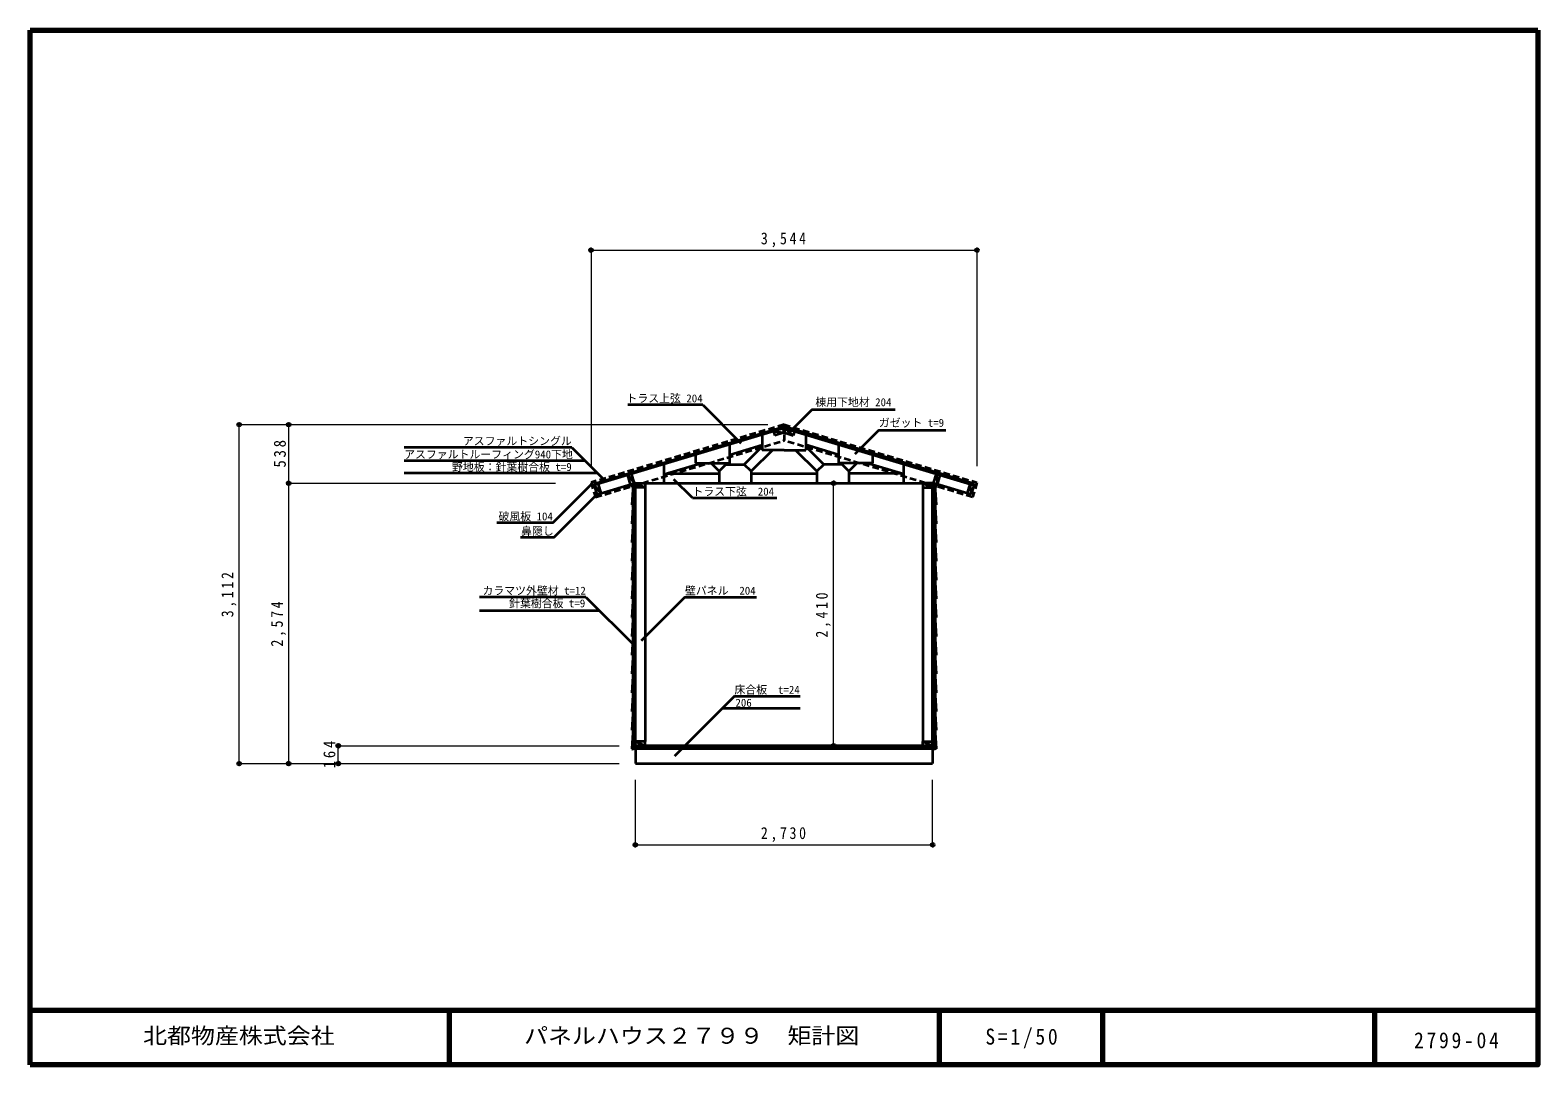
# Model space of a CAD drawing. Units: millimetres at full size, sheet at 1:50. Extents: x -22395 to 6925, y -26590 to 4750.
# Drawn here: x -22395 to -8545, y -15670 to -6170 of the extents above; entities that cross this region are included whole.
import ezdxf
from ezdxf.enums import TextEntityAlignment as Align

# ---------------------------------------------------------------- set-up
doc = ezdxf.new("R2010")
doc.units = ezdxf.units.MM
doc.header["$LTSCALE"] = 50
doc.header["$PDMODE"] = 32
doc.header["$PDSIZE"] = 30
doc.linetypes.add('DASHED1', pattern=[1.8, 1.2, -0.6])
doc.layers.add('0-0', color=7, linetype='Continuous', lineweight=35)
doc.layers.add('F-0', color=6, linetype='Continuous', lineweight=70)
doc.styles.add('ＭＳ ゴシック', font='')
doc.styles.get('ＭＳ ゴシック').set_extended_font_data('MS Gothic')

msp = doc.modelspace()

# ---------------------------------------------------------------- linework, layer by layer
at = {"layer": '0-0', "color": 4, "lineweight": 9}
for p, q in [((-17242, -8190), (-17242, -10173.6)), ((-17242, -8190), (-13698, -8190)), ((-13698, -8190), (-13698, -10173.6)), ((-20475, -9792), (-15620, -9792)), ((-20475, -12904), (-20475, -9792)), ((-20020, -10330), (-20020, -9792)), ((-20020, -12904), (-20020, -10330)), ((-20020, -10330), (-17569.19, -10330)), ((-15015, -12740), (-15015, -10330)), ((-19565, -12740), (-16985, -12740)), ((-19565, -12904), (-19565, -12740)), ((-20475, -12904), (-16985, -12904)), ((-20020, -12904), (-16985, -12904)), ((-19565, -12904), (-16985, -12904)), ((-16835, -13650), (-16835, -13054)), ((-14105, -13650), (-14105, -13054)), ((-16835, -13650), (-14105, -13650))]:
    msp.add_line(p, q, dxfattribs=at)
at = {"layer": '0-0'}
for p, q in [((-16217.06, -9609.55), (-16905.57, -9609.55)), ((-16217.06, -9609.55), (-15865.73, -9960.89)), ((-15210.18, -9651.5), (-15413.17, -9854.49)), ((-15210.18, -9651.5), (-14448.2, -9651.5)), ((-17218.19, -10334.72), (-15470, -9810.26)), ((-17217.33, -10337.6), (-15470, -9813.4)), ((-17216.76, -10339.51), (-15472.59, -9816.26)), ((-15470, -9824.88), (-17214.17, -10348.13)), ((-15470, -9824.88), (-15480.92, -9828.16)), ((-15480.92, -9828.16), (-15470, -9864.55)), ((-15470, -9824.88), (-15472.59, -9816.26)), ((-13721.81, -10334.72), (-15470, -9810.26)), ((-13722.67, -10337.6), (-15470, -9813.4)), ((-15470, -9824.88), (-15467.41, -9816.26)), ((-15470, -9824.88), (-13725.83, -10348.13)), ((-15470, -9824.88), (-15459.08, -9828.16)), ((-13723.24, -10339.51), (-15467.41, -9816.26)), ((-15459.08, -9828.16), (-15384.75, -9890.13)), ((-15669.56, -9884.75), (-15669.56, -10024.88)), ((-15566.17, -9853.73), (-15555.25, -9890.13)), ((-15566.17, -9853.73), (-15470, -9864.55)), ((-15470, -9864.55), (-15384.75, -9890.13)), ((-15373.83, -9853.73), (-15384.75, -9890.13)), ((-15270.44, -9884.75), (-15270.44, -10024.88)), ((-14598.8, -9841.49), (-14818.87, -10061.56)), ((-14598.8, -9841.49), (-13984.26, -9841.49)), ((-17419.69, -10001.62), (-18959.3, -10001.62)), ((-17419.69, -10001.62), (-17113.92, -10307.39)), ((-16281.51, -10064.03), (-16281.51, -10145.95)), ((-15971.78, -9975.42), (-15971.78, -10145.95)), ((-15971.78, -10068.33), (-15669.56, -9977.67)), ((-15669.56, -9991.5), (-15835.17, -10157.11)), ((-15577.08, -10024.88), (-15772.24, -10220.04)), ((-15470, -10024.88), (-15670, -10024.88)), ((-15470, -10024.88), (-15270, -10024.88)), ((-15362.92, -10024.88), (-15167.76, -10220.04)), ((-14968.22, -10068.33), (-15270.44, -9977.67)), ((-15270.44, -9991.5), (-15104.83, -10157.11)), ((-14968.22, -9975.42), (-14968.22, -10145.95)), ((-14658.49, -10064.03), (-14658.49, -10145.95)), ((-17297.04, -10124.27), (-18959.3, -10124.27)), ((-17182.88, -10238.44), (-18959.3, -10238.44)), ((-16844, -10330), (-16869.57, -10244.75)), ((-16569.57, -10247.67), (-16230.51, -10145.95)), ((-16569.57, -10330), (-16569.57, -10154.75)), ((-16547.33, -10241), (-16065.89, -10241)), ((-16281.51, -10145.95), (-15971.78, -10145.95)), ((-16065.89, -10220.04), (-16139.98, -10145.95)), ((-16065.89, -10220.04), (-16065.89, -10330)), ((-16002.96, -10157.11), (-16014.11, -10145.95)), ((-15772.24, -10220.04), (-15835.17, -10157.11)), ((-15772.24, -10220.04), (-15772.24, -10330)), ((-15772.24, -10241), (-15167.76, -10241)), ((-15167.76, -10220.04), (-15104.83, -10157.11)), ((-15167.76, -10220.04), (-15167.76, -10330)), ((-14658.49, -10145.95), (-14968.22, -10145.95)), ((-14937.04, -10157.11), (-14925.89, -10145.95)), ((-14874.11, -10220.04), (-14800.02, -10145.95)), ((-14874.11, -10220.04), (-14874.11, -10330)), ((-14392.67, -10241), (-14874.11, -10241)), ((-14370.43, -10247.67), (-14709.49, -10145.95)), ((-14370.43, -10330), (-14370.43, -10154.75)), ((-14096, -10330), (-14070.43, -10244.75)), ((-14071.53, -10244.65), (-14061, -10340.5)), ((-17592.79, -10692.76), (-17228.27, -10328.24)), ((-17218.19, -10334.72), (-17216.76, -10339.51)), ((-17216.76, -10339.51), (-17214.17, -10348.13)), ((-17214.17, -10348.13), (-17188.6, -10433.38)), ((-17214.17, -10348.13), (-17152.2, -10422.46)), ((-17188.6, -10433.38), (-16844, -10330)), ((-17177.77, -10337.21), (-17152.2, -10422.46)), ((-16879, -10357), (-16879, -10340.5)), ((-16859, -10357), (-16879, -10357)), ((-16856.89, -10345), (-16869, -10529.36)), ((-16857.03, -10530.14), (-16844.87, -10345)), ((-16844, -12770), (-16844, -10330)), ((-16835, -10330), (-16746, -10368)), ((-16746, -10330), (-14194, -10330)), ((-16746, -10368), (-16746, -12702)), ((-16310.68, -10465.26), (-16480.63, -10295.31)), ((-14194, -10330), (-14105, -10368)), ((-14194, -10368), (-14194, -12702)), ((-14096, -12770), (-14096, -10330)), ((-13751.4, -10433.38), (-14096, -10330)), ((-14082.97, -10530.14), (-14095.13, -10345)), ((-14083.11, -10345), (-14071, -10529.36)), ((-14081, -10357), (-14061, -10357)), ((-14061, -10357), (-14061, -10340.5)), ((-14059.6, -10340.92), (-14034.03, -10255.67)), ((-13762.23, -10337.21), (-13787.8, -10422.46)), ((-13762.23, -10337.21), (-13751.4, -10433.38)), ((-13725.83, -10348.13), (-13751.4, -10433.38)), ((-13723.24, -10339.51), (-13725.83, -10348.13)), ((-13721.81, -10334.72), (-13723.24, -10339.51)), ((-17584.72, -10828.21), (-17173.72, -10417.21)), ((-16310.68, -10465.26), (-15534.96, -10465.26)), ((-16869, -10529.36), (-16857.03, -10530.14)), ((-14071, -10529.36), (-14082.97, -10530.14)), ((-17592.79, -10692.76), (-18109.47, -10692.76)), ((-17584.72, -10828.21), (-17890.03, -10828.21)), ((-17290, -11375), (-18266.2, -11375)), ((-17290, -11375), (-16841.7, -11823.3)), ((-16380, -11375), (-16782.3, -11777.3)), ((-16380, -11375), (-15721.21, -11375)), ((-17162.98, -11502.02), (-18266.2, -11502.02)), ((-15925, -12285), (-16476.06, -12836.06)), ((-15925, -12285), (-15322.89, -12285)), ((-16034.04, -12394.04), (-15322.89, -12394.04)), ((-16835, -12740), (-16835, -12904)), ((-14194, -12702), (-14105, -12740)), ((-14105, -12740), (-14105, -12904)), ((-16855.36, -12745), (-16855.36, -12770)), ((-16844, -12745), (-16855.36, -12745)), ((-16844, -12770), (-16855.36, -12770)), ((-16844, -12770), (-16844, -12745)), ((-16844, -12770), (-16835, -12770)), ((-16835, -12764), (-14105, -12764)), ((-14096, -12770), (-14105, -12770)), ((-14096, -12770), (-14096, -12745)), ((-14096, -12745), (-14084.64, -12745)), ((-14096, -12770), (-14084.64, -12770)), ((-14084.64, -12745), (-14084.64, -12770)), ((-16835, -12904), (-14105, -12904))]:
    msp.add_line(p, q, dxfattribs=at)
at = {"layer": '0-0', "linetype": 'DASHED1'}
for p in [(-15470, -9792), (-13738.23, -10457.7)]:
    msp.add_line(p, (-15470, -9938.16), dxfattribs=at)
for points in [[(-15470, -9792), (-17242, -10323.6), (-17201.77, -10457.7), (-15470, -9938.16)], [(-15470, -9792), (-13698, -10323.6), (-13738.23, -10457.7)]]:
    msp.add_lwpolyline(points, dxfattribs=at)
at = {"layer": '0-0'}
for points in [[(-15459.08, -9828.16), (-15470, -9864.55), (-15555.25, -9890.13)], [(-16065.89, -10220.04), (-16002.96, -10157.11), (-15835.17, -10157.11)], [(-14874.11, -10220.04), (-14937.04, -10157.11), (-15104.83, -10157.11)], [(-16880.4, -10340.92), (-16905.97, -10255.67), (-16844, -10330)], [(-16859, -10357), (-16859, -10345), (-16844, -10345)], [(-16835, -12740), (-16835, -10330), (-16844, -10330)], [(-16835, -10330), (-16746, -10330), (-16746, -10368), (-16835, -10368)], [(-14105, -10330), (-14194, -10330), (-14194, -10368), (-14105, -10368)], [(-14105, -12740), (-14105, -10330), (-14096, -10330)], [(-14081, -10357), (-14081, -10345), (-14096, -10345)], [(-16835, -12740), (-16746, -12740), (-16746, -12702), (-16835, -12702), (-16746, -12740)], [(-16835, -12740), (-14105, -12740), (-16833.85, -12740)], [(-14105, -12740), (-14194, -12740), (-14194, -12702), (-14105, -12702)]]:
    msp.add_lwpolyline(points, dxfattribs=at)
for points in [[(-16869, -10701.71), (-16857.03, -10702.5), (-16843.92, -10502.93), (-16855.89, -10502.14)], [(-14071, -10701.71), (-14082.97, -10702.5), (-14096.08, -10502.93), (-14084.11, -10502.14)], [(-16869, -10874.07), (-16857.03, -10874.86), (-16843.92, -10675.29), (-16855.89, -10674.5)], [(-14071, -10874.07), (-14082.97, -10874.86), (-14096.08, -10675.29), (-14084.11, -10674.5)], [(-16869, -11046.43), (-16857.03, -11047.21), (-16843.92, -10847.64), (-16855.89, -10846.86)], [(-14071, -11046.43), (-14082.97, -11047.21), (-14096.08, -10847.64), (-14084.11, -10846.86)], [(-16869, -11218.79), (-16857.03, -11219.57), (-16843.92, -11020), (-16855.89, -11019.22)], [(-14071, -11218.79), (-14082.97, -11219.57), (-14096.08, -11020), (-14084.11, -11019.22)], [(-16869, -11391.14), (-16857.03, -11391.93), (-16843.92, -11192.36), (-16855.89, -11191.57)], [(-14071, -11391.14), (-14082.97, -11391.93), (-14096.08, -11192.36), (-14084.11, -11191.57)], [(-16869, -11563.5), (-16857.03, -11564.29), (-16843.92, -11364.72), (-16855.89, -11363.93)], [(-14071, -11563.5), (-14082.97, -11564.29), (-14096.08, -11364.72), (-14084.11, -11363.93)], [(-16869, -11735.86), (-16857.03, -11736.64), (-16843.92, -11537.07), (-16855.89, -11536.29)], [(-14071, -11735.86), (-14082.97, -11736.64), (-14096.08, -11537.07), (-14084.11, -11536.29)], [(-16869, -11908.21), (-16857.03, -11909), (-16843.92, -11709.43), (-16855.89, -11708.64)], [(-14071, -11908.21), (-14082.97, -11909), (-14096.08, -11709.43), (-14084.11, -11708.64)], [(-16869, -12080.57), (-16857.03, -12081.36), (-16843.92, -11881.79), (-16855.89, -11881)], [(-14071, -12080.57), (-14082.97, -12081.36), (-14096.08, -11881.79), (-14084.11, -11881)], [(-16869, -12252.93), (-16857.03, -12253.71), (-16843.92, -12054.14), (-16855.89, -12053.36)], [(-14071, -12252.93), (-14082.97, -12253.71), (-14096.08, -12054.14), (-14084.11, -12053.36)], [(-16869, -12425.29), (-16857.02, -12426.06), (-16844.17, -12226.47), (-16856.14, -12225.7)], [(-14071, -12425.29), (-14082.98, -12426.06), (-14095.83, -12226.47), (-14083.86, -12225.7)], [(-16869, -12597.64), (-16857.02, -12598.41), (-16844.17, -12398.83), (-16856.14, -12398.06)], [(-14071, -12597.64), (-14082.98, -12598.41), (-14095.83, -12398.83), (-14083.86, -12398.06)], [(-16869, -12770), (-16857.02, -12770.77), (-16844.17, -12571.19), (-16856.14, -12570.41)], [(-14071, -12770), (-14082.98, -12770.77), (-14095.83, -12571.19), (-14083.86, -12570.41)]]:
    msp.add_lwpolyline(points, close=True, dxfattribs=at)
for p in [(-17242, -8190), (-13698, -8190), (-20475, -9792), (-20020, -9792), (-20020, -10330), (-15015, -10330), (-19565, -12740), (-15015, -12740), (-20475, -12904), (-20020, -12904), (-19565, -12904), (-16835, -13650), (-14105, -13650)]:
    msp.add_point(p, dxfattribs=at)
at = {"layer": 'F-0'}
for p, q in [((-22395, -6170), (-8545, -6170)), ((-22395, -15670), (-22395, -6170)), ((-8545, -15170), (-22395, -15170)), ((-18545, -15170), (-18545, -15670)), ((-14045, -15170), (-14045, -15670)), ((-12545, -15170), (-12545, -15670)), ((-10045, -15170), (-10045, -15670))]:
    msp.add_line(p, q, dxfattribs=at)
msp.add_lwpolyline([(-8545, -6170), (-8545, -15670), (-22395, -15670)], dxfattribs=at)

# ---------------------------------------------------------------- texts
at = {"layer": '0-0', "color": 4, "style": 'ＭＳ ゴシック'}
for s, p in [('トラス上弦 204', (-16917.06, -9609.55)), ('棟用下地材 204', (-15182.34, -9644.54)), ('ガゼット t=9', (-14598.8, -9833.67)), ('アスファルトシングル', (-18419.69, -10001.62)), ('アスファルトルーフィング940下地', (-18959.25, -10124.27)), ('野地板：針葉樹合板 t=9', (-18519.69, -10239.09)), ('トラス下弦\u3000204', (-16310.68, -10465.26)), ('破風板 104', (-18092.79, -10692.76)), ('鼻隠し', (-17884.72, -10828.21)), ('カラマツ外壁材 t=12', (-18240, -11375)), ('壁パネル\u3000204', (-16380, -11375)), ('針葉樹合板 t=9', (-17995.46, -11491.58)), ('床合板\u3000t=24', (-15925, -12285)), ('206', (-15915.9, -12403.82))]:
    msp.add_text(s, height=73.31, dxfattribs=at).set_placement(p, align=Align.BOTTOM_LEFT)
at = {"layer": '0-0', "char_height": 110, "attachment_point": 7, "style": 'ＭＳ ゴシック'}
for s, insert in [('\\T1.38;\\W0.85;3,544', (-15682.5, -8165)), ('\\T1.38;\\W0.85;2,730', (-15682.5, -13625))]:
    msp.add_mtext(s, dxfattribs=dict(at, insert=insert))
at = {"layer": '0-0', "char_height": 110, "attachment_point": 7, "rotation": 90, "style": 'ＭＳ ゴシック'}
for s, insert in [('\\T1.38;\\W0.9;538', (-20045, -10186)), ('\\T1.38;\\W0.85;3,112', (-20500, -11560.5)), ('\\T1.38;\\W0.85;2,410', (-15040, -11747.5)), ('\\T1.38;\\W0.85;2,574', (-20045, -11829.5)), ('\\T1.38;\\W0.9;164', (-19590, -12947))]:
    msp.add_mtext(s, dxfattribs=dict(at, insert=insert))
at = {"layer": 'F-0', "color": 7, "style": 'ＭＳ ゴシック', "width": 1.1}
for s, p in [('北都物産株式会社', (-21357.5, -15520)), ('パネルハウス２７９９\u3000矩計図', (-17857.5, -15520))]:
    msp.add_text(s, height=146.6, dxfattribs=at).set_placement(p, align=Align.BOTTOM_LEFT)
at = {"layer": 'F-0', "color": 7, "char_height": 146.6, "attachment_point": 7, "style": 'ＭＳ ゴシック'}
for s, insert in [('\\T1.28;\\W0.9;S=1/50', (-13620, -15520)), ('\\T1.28;\\W0.9;2799-04', (-9682.5, -15520))]:
    msp.add_mtext(s, dxfattribs=dict(at, insert=insert))

doc.saveas('drawing.dxf')
